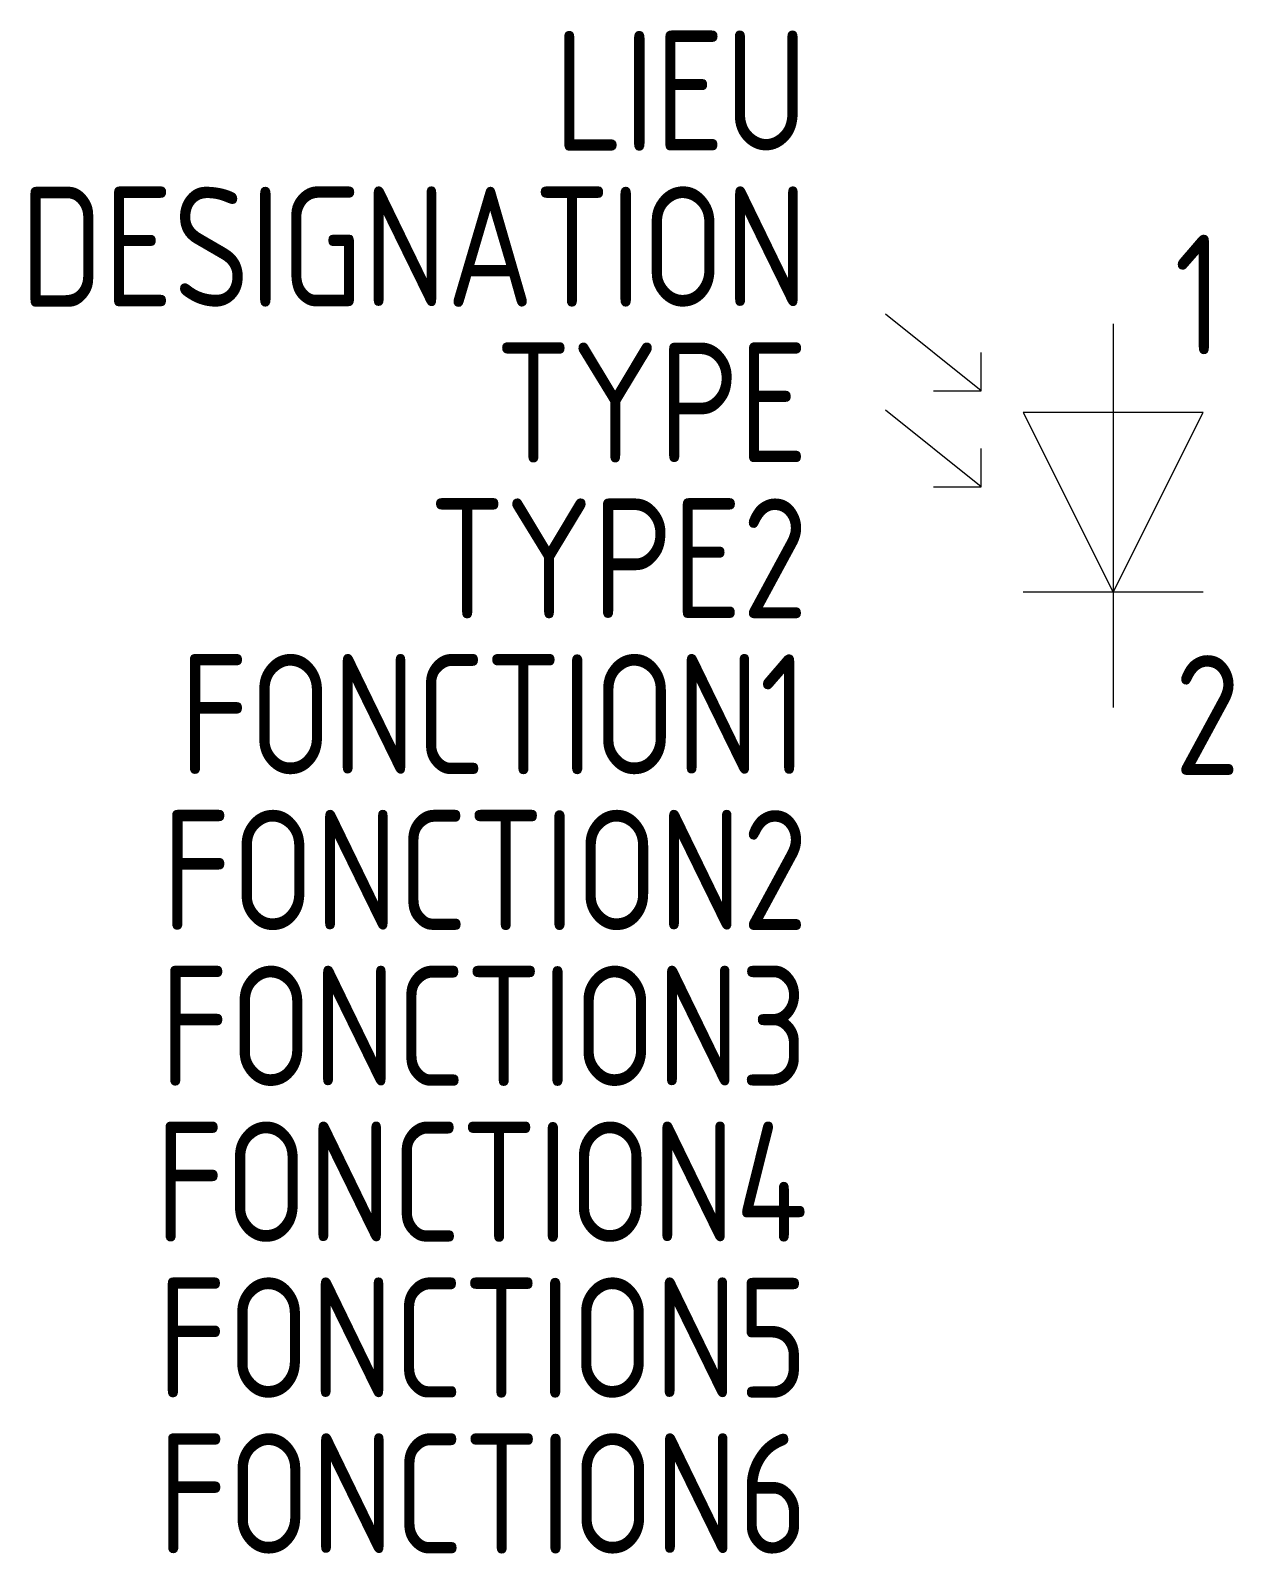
# Model space of a CAD drawing. Extents: x -1607.2 to -1582.1, y -905.2 to -873.5.
import ezdxf
from ezdxf.enums import TextEntityAlignment as Align

# ---------------------------------------------------------------- set-up
doc = ezdxf.new("R2010")
doc.units = 0
for name, color, linetype in [('SYMB_FIL', 3, 'CONTINUOUS'), ('SYMB_FIL_FIN', 1, 'CONTINUOUS'), ('SYMB_TXT_CONTACT', 2, 'CONTINUOUS'), ('SYMB_TXT_NOM', 3, 'CONTINUOUS')]:
    doc.layers.add(name, color=color, linetype=linetype)
doc.styles.add('NET2_5', font='isocp.shx', dxfattribs={"width": 0.9, "height": 2.5})

msp = doc.modelspace()

# ---------------------------------------------------------------- linework, layer by layer
at = {"layer": 'SYMB_FIL'}
msp.add_line((-1584.634, -879.593), (-1584.634, -887.593), dxfattribs=at)
at = {"layer": 'SYMB_FIL_FIN'}
for p, q in [((-1587.384, -880.993), (-1589.384, -879.393)), ((-1587.384, -880.993), (-1587.384, -880.193)), ((-1588.384, -880.993), (-1587.384, -880.993)), ((-1587.384, -882.993), (-1589.384, -881.393)), ((-1582.759, -881.443), (-1586.509, -881.443)), ((-1586.509, -881.443), (-1584.634, -885.193)), ((-1584.634, -885.193), (-1582.759, -881.443)), ((-1587.384, -882.993), (-1587.384, -882.193)), ((-1588.384, -882.993), (-1587.384, -882.993)), ((-1582.759, -885.193), (-1586.509, -885.193))]:
    msp.add_line(p, q, dxfattribs=at)

# ---------------------------------------------------------------- texts
at = {"layer": 'SYMB_TXT_CONTACT', "style": 'NET2_5', "width": 0.9, "flags": 8}
for tag, p, s in [('1', (-1583.359, -880.237), 'X1'), ('2', (-1583.359, -889.004), 'X2')]:
    msp.add_attdef(tag, p, s, height=2.5, dxfattribs=at)
at = {"layer": 'SYMB_TXT_NOM', "style": 'NET2_5', "width": 0.9, "flags": 8}
for tag, text, p in [('LIEU', '', (-1590.997, -875.987)), ('DESIGNATION', 'V?', (-1590.997, -879.237)), ('TYPE', '', (-1590.997, -882.487)), ('TYPE2', '', (-1590.997, -885.737)), ('FONCTION1', '', (-1590.997, -888.987)), ('FONCTION2', '', (-1590.997, -892.237)), ('FONCTION3', '', (-1590.997, -895.487)), ('FONCTION4', '', (-1590.997, -898.737)), ('FONCTION5', '', (-1590.997, -901.987)), ('FONCTION6', '', (-1590.997, -905.237))]:
    msp.add_attdef(tag, text=text, height=2.5, dxfattribs=at).set_placement(p, align=Align.RIGHT)

doc.saveas('drawing.dxf')
